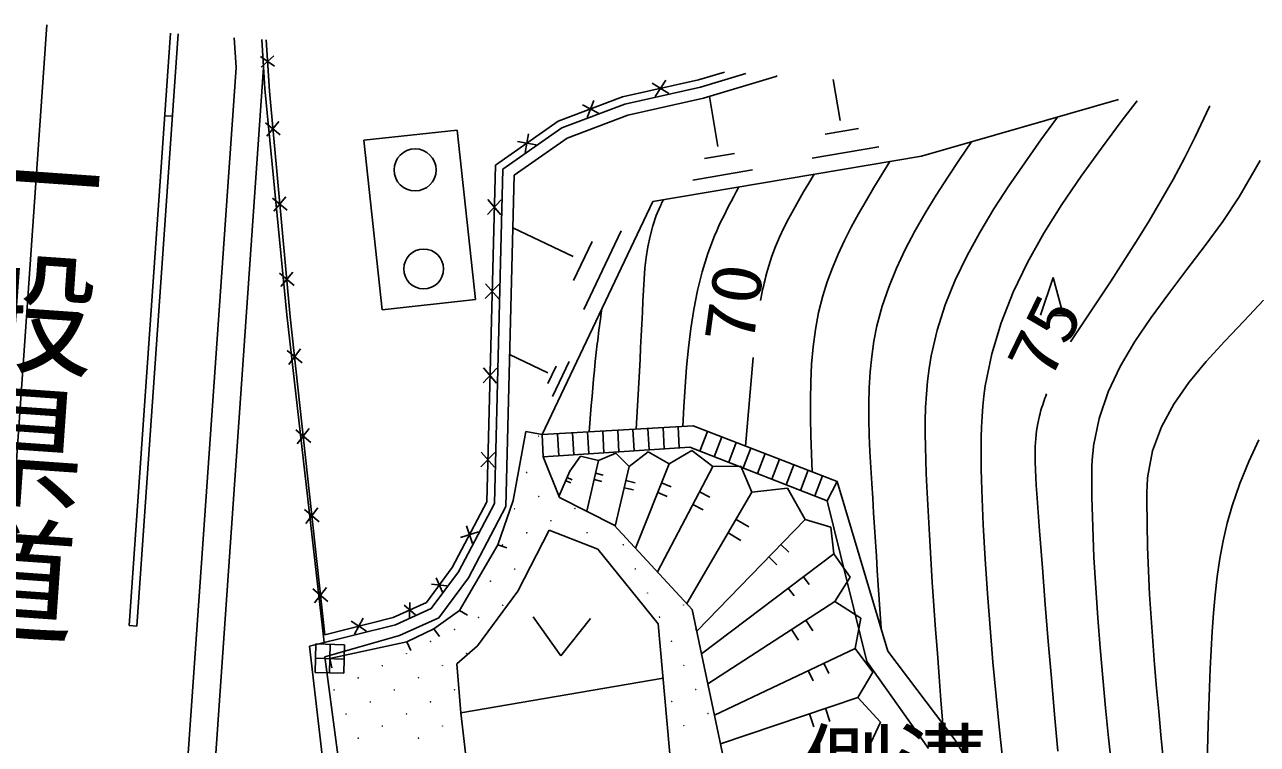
# Model space of a CAD drawing. Units: millimetres, scale not verified. Extents: x 40000 to 680000, y 20000 to 380000.
# Drawn here: x 125156 to 157484, y 318566 to 337428 of the extents above; entities that cross this region are included whole.
import ezdxf
from ezdxf.enums import TextEntityAlignment as Align

# ---------------------------------------------------------------- set-up
doc = ezdxf.new("R2010")
doc.units = ezdxf.units.MM
doc.header["$LTSCALE"] = 1000
doc.layers.add('M-BGD', color=7, linetype='Continuous', lineweight=25)
doc.layers.add('M-STR-HTXT', color=7, linetype='Continuous', lineweight=13)
doc.styles.add('@ＭＳ ゴシック', font='')
doc.styles.add('ＭＳ ゴシック', font='')
doc.styles.get('@ＭＳ ゴシック').set_extended_font_data('@MS Gothic')
doc.styles.get('ＭＳ ゴシック').set_extended_font_data('MS Gothic')

msp = doc.modelspace()

# ---------------------------------------------------------------- linework, layer by layer
at = {"layer": 'M-BGD'}
for p, q in [((122946, 297461), (125737, 337428)), ((127895, 321677), (128979, 337202)), ((128094, 321663), (129178, 337188)), ((130650, 337085), (130701, 336307)), ((131375, 337035), (131459, 335744)), ((131489, 337027), (131576, 335684)), ((131340, 336592), (131710, 336339)), ((131693, 336615), (131358, 336316)), ((128312, 302105), (130701, 336307)), ((129030, 302050), (131422, 336305)), ((140836, 335534), (142828, 335982)), ((141617, 335891), (142047, 335625)), ((141695, 335546), (141969, 335970)), ((142828, 335982), (143509, 336187)), ((146542, 334913), (146361, 335988)), ((132035, 329825), (131459, 335744)), ((131576, 335684), (132122, 329767)), ((139151, 334902), (140836, 335534)), ((139782, 335327), (140204, 335109)), ((139906, 334997), (140080, 335439)), ((143334, 334237), (143113, 335546)), ((148676, 333982), (153841, 335466)), ((129028, 335027), (128828, 335041)), ((131475, 334856), (131859, 334540)), ((131826, 334889), (131507, 334508)), ((136496, 334667), (134050, 334399)), ((136981, 330223), (136496, 334667)), ((137502, 333747), (139151, 334902)), ((147027, 334708), (146151, 334560)), ((134050, 334399), (134536, 329956)), ((138079, 334367), (138573, 334282)), ((138282, 334078), (138371, 334571)), ((148676, 333982), (141632, 332794)), ((143768, 334054), (142984, 333921)), ((147559, 334224), (145807, 333929)), ((137275, 324925), (137502, 333747)), ((144245, 333620), (142675, 333356)), ((131657, 332884), (132041, 332568)), ((132009, 332917), (131689, 332536)), ((137292, 332454), (137655, 332835)), ((137645, 332445), (137302, 332844)), ((138732, 326684), (141632, 332794)), ((139543, 331356), (137960, 332107)), ((140796, 332022), (139820, 329964)), ((140042, 331749), (139554, 330721)), ((131839, 330912), (132223, 330596)), ((132191, 330944), (131872, 330563)), ((152127, 330803), (151797, 329813)), ((152127, 330803), (152397, 329794)), ((137235, 330248), (137598, 330629)), ((137588, 330239), (137245, 330638)), ((134536, 329956), (136981, 330223)), ((133014, 321237), (132035, 329825)), ((133027, 321435), (132122, 329767)), ((152647, 329787), (152147, 329802)), ((132431, 328561), (132040, 328891)), ((132080, 328522), (132391, 328929)), ((138873, 328305), (137874, 328779)), ((139096, 328481), (138878, 328021)), ((139433, 328603), (138997, 327683)), ((144262, 328709), (144058, 326385)), ((137179, 328043), (137542, 328424)), ((137532, 328034), (137189, 328433)), ((132306, 326440), (132617, 326846)), ((138732, 326684), (142688, 326914)), ((138732, 326684), (142688, 326914)), ((141501, 326845), (141534, 326283)), ((141897, 326868), (141929, 326309)), ((142293, 326891), (142325, 326335)), ((142688, 326914), (146462, 325457)), ((132657, 326478), (132266, 326808)), ((137970, 324958), (138302, 326764)), ((138302, 326764), (138732, 326684)), ((138641, 326639), (138631, 326640)), ((138637, 326644), (138636, 326634)), ((138732, 326684), (138754, 326100)), ((139128, 326707), (139162, 326127)), ((139524, 326730), (139557, 326153)), ((139919, 326753), (139953, 326179)), ((140315, 326776), (140348, 326205)), ((140710, 326799), (140743, 326231)), ((141106, 326822), (141139, 326257)), ((143066, 326768), (142866, 326251)), ((143443, 326622), (143243, 326104)), ((137122, 325837), (137485, 326218)), ((137475, 325828), (137132, 326227)), ((138754, 326100), (142604, 326353)), ((140206, 326005), (140662, 326194)), ((140662, 326194), (141011, 325846)), ((141011, 325846), (141512, 326230)), ((141512, 326230), (142059, 325916)), ((142059, 325916), (142654, 326264)), ((142604, 326353), (146206, 324950)), ((142654, 326264), (143204, 325848)), ((143820, 326477), (143620, 325958)), ((144198, 326331), (143997, 325811)), ((138754, 326100), (139179, 325033)), ((139456, 325724), (139737, 326115)), ((139737, 326115), (140206, 326005)), ((140206, 326005), (139898, 324673)), ((142059, 325916), (141174, 323709)), ((144575, 326185), (144374, 325664)), ((144952, 326039), (144751, 325517)), ((145330, 325894), (145127, 325370)), ((138327, 325690), (138317, 325690)), ((138322, 325695), (138321, 325685)), ((139456, 325724), (139167, 325062)), ((139383, 325558), (139515, 325500)), ((140129, 325670), (140328, 325624)), ((141011, 325846), (140642, 324283)), ((143204, 325848), (141752, 323084)), ((143204, 325848), (143941, 325854)), ((143941, 325854), (144229, 325176)), ((145707, 325748), (145504, 325223)), ((146084, 325602), (145881, 325076)), ((139347, 325475), (139479, 325417)), ((140090, 325503), (140290, 325457)), ((140881, 325293), (141125, 325236)), ((140924, 325478), (141168, 325420)), ((141858, 325416), (142111, 325315)), ((144229, 325176), (145166, 325283)), ((145166, 325283), (145625, 324459)), ((146462, 325457), (146206, 324950)), ((146462, 325457), (147796, 321005)), ((136368, 323197), (137275, 324925)), ((137563, 323797), (137970, 324958)), ((138644, 325058), (138634, 325058)), ((138639, 325063), (138638, 325053)), ((139179, 325033), (140614, 324314)), ((141758, 325166), (142010, 325065)), ((144229, 325176), (142519, 322257)), ((142855, 325184), (143125, 325042)), ((146206, 324950), (147244, 320739)), ((132883, 324395), (132492, 324725)), ((132532, 324357), (132843, 324763)), ((138012, 324741), (138002, 324741)), ((138007, 324746), (138006, 324736)), ((139593, 324743), (139583, 324744)), ((139588, 324748), (139588, 324738)), ((142681, 324852), (142951, 324710)), ((136898, 323826), (136746, 324296)), ((138961, 324426), (138951, 324426)), ((138956, 324431), (138956, 324421)), ((140614, 324314), (142663, 322101)), ((145625, 324459), (142784, 321528)), ((143812, 324463), (144149, 324265)), ((145625, 324459), (146299, 324259)), ((146299, 324259), (146374, 323560)), ((136585, 323990), (137058, 324132)), ((138914, 324183), (138094, 322579)), ((138329, 324109), (138319, 324109)), ((138324, 324114), (138324, 324104)), ((138914, 324183), (140191, 323678)), ((139910, 324111), (139900, 324112)), ((139905, 324116), (139905, 324106)), ((143603, 324107), (143941, 323909)), ((136557, 322078), (137563, 323797)), ((137563, 323797), (137799, 323714)), ((137697, 323792), (137687, 323792)), ((137692, 323797), (137692, 323787)), ((140191, 323678), (141774, 321723)), ((140859, 323796), (140849, 323797)), ((140854, 323802), (140854, 323792)), ((144989, 323804), (145198, 323601)), ((146374, 323560), (142909, 320940)), ((144672, 323476), (144881, 323274)), ((146374, 323560), (146805, 322945)), ((135691, 322287), (136368, 323197)), ((138014, 323160), (138004, 323160)), ((138009, 323165), (138009, 323155)), ((141176, 323164), (141166, 323165)), ((141171, 323170), (141171, 323160)), ((145580, 322960), (145733, 322757)), ((133109, 322312), (132718, 322642)), ((132758, 322274), (133069, 322680)), ((135828, 322767), (136231, 322717)), ((136112, 322556), (135948, 322927)), ((137382, 322843), (137372, 322843)), ((137377, 322848), (137377, 322838)), ((145183, 322659), (145336, 322457)), ((146805, 322945), (146404, 322311)), ((138094, 322579), (137033, 321145)), ((141493, 322532), (141483, 322533)), ((141488, 322537), (141488, 322528)), ((146404, 322311), (143076, 320149)), ((146404, 322311), (147082, 321874)), ((134818, 321890), (135691, 322287)), ((135105, 322214), (135405, 321963)), ((135251, 321893), (135259, 322284)), ((135886, 321594), (136557, 322078)), ((136557, 322078), (136773, 321952)), ((137699, 322211), (137689, 322211)), ((137694, 322216), (137694, 322206)), ((142442, 322217), (142432, 322218)), ((142438, 322223), (142437, 322213)), ((142663, 322101), (143888, 316314)), ((127895, 321677), (128094, 321663)), ((133027, 321435), (134818, 321890)), ((133721, 321794), (134124, 321532)), ((133807, 321451), (134037, 321874)), ((137067, 321894), (137057, 321894)), ((137062, 321899), (137062, 321889)), ((138495, 321906), (139214, 320884)), ((139214, 320884), (139994, 321861)), ((141774, 321723), (142249, 316420)), ((141810, 321900), (141800, 321901)), ((141806, 321905), (141805, 321895)), ((145647, 321819), (145827, 321541)), ((147082, 321874), (146940, 321080)), ((135175, 321249), (135886, 321594)), ((135886, 321594), (136033, 321392)), ((136435, 321576), (136425, 321577)), ((136430, 321582), (136430, 321572)), ((142760, 321585), (142750, 321586)), ((142755, 321591), (142754, 321581)), ((145268, 321573), (145449, 321296)), ((132622, 321140), (133026, 317739)), ((132774, 320449), (132796, 321199)), ((132796, 321199), (133546, 321177)), ((133171, 321188), (133149, 320438)), ((133160, 320813), (135175, 321249)), ((133546, 321177), (133523, 320427)), ((135175, 321249), (135284, 321024)), ((135803, 321259), (135793, 321260)), ((135798, 321265), (135798, 321255)), ((137033, 321145), (136489, 320680)), ((142128, 321268), (142118, 321269)), ((142123, 321273), (142122, 321263)), ((146940, 321080), (143249, 319334)), ((146940, 321080), (147399, 320459)), ((132785, 320824), (133535, 320802)), ((133030, 320856), (133428, 317831)), ((133160, 320813), (133213, 320569)), ((135171, 320942), (135161, 320943)), ((135166, 320947), (135166, 320937)), ((136752, 320944), (136742, 320945)), ((136747, 320950), (136747, 320940)), ((147244, 320739), (148858, 318458)), ((147796, 321005), (149559, 318675)), ((133523, 320427), (132774, 320449)), ((134539, 320625), (134529, 320625)), ((134534, 320630), (134534, 320620)), ((136120, 320627), (136110, 320628)), ((136115, 320632), (136115, 320623)), ((136489, 320680), (136596, 319391)), ((142445, 320636), (142435, 320637)), ((142440, 320641), (142440, 320631)), ((145708, 320497), (145835, 320229)), ((146119, 320692), (146246, 320423)), ((147399, 320459), (147003, 319796)), ((133907, 320308), (133897, 320308)), ((133902, 320313), (133902, 320303)), ((135488, 320310), (135478, 320311)), ((135483, 320315), (135483, 320305)), ((136596, 319391), (141901, 320303)), ((133275, 319991), (133265, 319991)), ((133270, 319996), (133270, 319986)), ((134856, 319993), (134846, 319993)), ((134851, 319998), (134851, 319988)), ((136437, 319995), (136427, 319996)), ((136432, 320000), (136432, 319990)), ((142762, 320004), (142752, 320005)), ((142757, 320009), (142757, 319999)), ((147003, 319796), (143409, 318575)), ((147003, 319796), (147602, 319143)), ((134224, 319676), (134214, 319676)), ((134219, 319681), (134219, 319671)), ((135805, 319678), (135795, 319679)), ((135800, 319683), (135800, 319673)), ((142130, 319687), (142120, 319688)), ((142125, 319692), (142125, 319682)), ((146159, 319510), (146276, 319166)), ((133592, 319359), (133582, 319359)), ((133587, 319364), (133587, 319354)), ((135173, 319361), (135163, 319361)), ((135168, 319366), (135168, 319356)), ((136596, 319391), (136772, 317888)), ((143079, 319372), (143069, 319373)), ((143074, 319377), (143074, 319367)), ((145737, 319366), (145854, 319022)), ((147602, 319143), (147229, 318339)), ((134541, 319044), (134531, 319044)), ((134536, 319049), (134536, 319039)), ((136122, 319046), (136112, 319047)), ((136117, 319051), (136117, 319041)), ((142447, 319055), (142437, 319056)), ((142442, 319060), (142442, 319050)), ((133909, 318727), (133899, 318727)), ((133904, 318732), (133904, 318722)), ((135490, 318729), (135480, 318729)), ((135485, 318734), (135485, 318724)), ((149559, 318675), (151949, 314707))]:
    msp.add_line(p, q, dxfattribs=at)
for points in [[(132622, 321140), (134885, 321700), (135821, 322126), (136538, 323090), (137474, 324874), (137699, 333641), (139245, 334723), (140893, 335342), (142879, 335789), (144071, 336148)], [(133030, 320856), (134985, 321416), (136016, 321885), (136793, 322930), (137772, 324796), (137995, 333482), (139386, 334456), (140979, 335054), (142955, 335498), (144859, 336072), (144889, 336091)], [(154331, 335432), (153943, 334926), (153394, 334194), (152861, 333458), (152355, 332714), (151883, 331960), (151455, 331195), (151078, 330414), (150763, 329617), (150517, 328800), (150349, 327962), (150313, 327695), (150286, 327426), (150265, 327155), (150251, 326882), (150243, 326608), (150239, 326334), (150239, 326058), (150243, 325782), (150250, 325506), (150258, 325230), (150295, 324322), (150344, 323418), (150404, 322517), (150474, 321619), (150551, 320722), (150635, 319828), (150725, 318935), (150819, 318043)], [(156237, 335299), (156228, 335279), (155856, 334486), (155572, 333926), (155274, 333374), (154964, 332828), (154643, 332287), (154313, 331751), (153976, 331219), (153633, 330690), (153285, 330163), (152934, 329638), (152582, 329113)], [(149235, 319105), (149187, 319722), (149139, 320339), (149092, 320956), (149046, 321575), (149002, 322194), (148960, 322815), (148919, 323437), (148882, 324061), (148847, 324688), (148815, 325316), (148800, 325664), (148786, 326012), (148777, 326360), (148773, 326707), (148775, 327053), (148785, 327397), (148804, 327740), (148833, 328080), (148875, 328416), (148929, 328749), (149085, 329424), (149297, 330083), (149558, 330728), (149861, 331362), (150202, 331985), (150573, 332599), (150969, 333207), (151383, 333810), (151810, 334409), (152243, 335006)], [(149985, 334358), (149673, 333894), (149365, 333428), (149065, 332960), (148776, 332489), (148504, 332014), (148250, 331534), (148020, 331047), (147817, 330552), (147646, 330049), (147509, 329536), (147430, 329137), (147372, 328734), (147332, 328325), (147307, 327913), (147297, 327497), (147298, 327080), (147308, 326661), (147325, 326241), (147347, 325821), (147372, 325403), (147396, 325019), (147419, 324637), (147443, 324255), (147467, 323875), (147492, 323496), (147516, 323118), (147541, 322740), (147566, 322362), (147591, 321985), (147615, 321608)], [(147843, 333842), (147633, 333500), (147425, 333157), (147222, 332812), (147024, 332466), (146835, 332118), (146657, 331767), (146491, 331412), (146340, 331054), (146205, 330691), (146089, 330323), (145979, 329884), (145895, 329437), (145834, 328984), (145794, 328526), (145770, 328063), (145761, 327597), (145764, 327127), (145776, 326655), (145793, 326181), (145813, 325707)], [(157555, 333866), (157011, 332917), (156578, 332271), (156115, 331637), (155637, 331010), (155160, 330385), (154700, 329756), (154271, 329120), (153890, 328470), (153573, 327801), (153333, 327109), (153188, 326388), (153174, 326257), (153162, 326126), (153153, 325994), (153147, 325862), (153143, 325728), (153141, 325595), (153140, 325461), (153141, 325326), (153143, 325192), (153145, 325057), (153167, 324259), (153200, 323464), (153245, 322672), (153299, 321882), (153361, 321094), (153430, 320307), (153505, 319521), (153583, 318736), (153665, 317950)], [(145865, 333508), (145724, 333276), (145585, 333043), (145449, 332810), (145316, 332575), (145188, 332338), (145067, 332099), (144953, 331857), (144848, 331612), (144753, 331363), (144670, 331110), (144643, 331020), (144618, 330930), (144594, 330839), (144572, 330748), (144550, 330657), (144529, 330565), (144509, 330474), (144489, 330382), (144469, 330290), (144450, 330197)], [(143887, 333175), (143819, 333049), (143751, 332922), (143684, 332795), (143618, 332668), (143552, 332541), (143488, 332413), (143426, 332285), (143365, 332156), (143307, 332027), (143250, 331897), (143072, 331428), (142924, 330949), (142802, 330461), (142704, 329967), (142625, 329465), (142564, 328958), (142515, 328447), (142477, 327933), (142445, 327416), (142417, 326898)], [(141189, 326827), (141207, 327130), (141225, 327434), (141243, 327738), (141260, 328043), (141277, 328348), (141294, 328654), (141310, 328961), (141326, 329269), (141341, 329578), (141355, 329889), (141367, 330177), (141382, 330466), (141400, 330755), (141424, 331042), (141457, 331327), (141501, 331609), (141557, 331886), (141630, 332159), (141720, 332425), (141831, 332684), (141838, 332700), (141846, 332716), (141854, 332731), (141861, 332747), (141869, 332763), (141877, 332778), (141885, 332794), (141893, 332810), (141901, 332825), (141908, 332841)], [(155044, 317925), (154957, 318817), (154899, 319429), (154843, 320042), (154790, 320655), (154741, 321268), (154697, 321882), (154659, 322497), (154628, 323114), (154606, 323731), (154591, 324350), (154587, 324970), (154587, 325034), (154587, 325097), (154588, 325161), (154589, 325224), (154591, 325287), (154593, 325351), (154596, 325413), (154599, 325476), (154604, 325539), (154609, 325601), (154734, 326262), (154967, 326885), (155290, 327478), (155687, 328046), (156138, 328596), (156627, 329135), (157134, 329668), (157643, 330203)], [(139961, 326755), (139979, 326986), (139997, 327218), (140015, 327449), (140035, 327680), (140054, 327910), (140075, 328141), (140097, 328372), (140121, 328602), (140146, 328833), (140173, 329063), (140184, 329154), (140195, 329244), (140207, 329335), (140218, 329426), (140230, 329517), (140242, 329607), (140255, 329698), (140267, 329789), (140279, 329879), (140292, 329970)], [(151955, 327750), (151934, 327693), (151914, 327636), (151894, 327579), (151874, 327521), (151855, 327464), (151836, 327406), (151818, 327349), (151801, 327291), (151785, 327233), (151769, 327175), (151726, 326978), (151694, 326779), (151672, 326578), (151660, 326375), (151655, 326172), (151656, 325967), (151663, 325762), (151673, 325556), (151687, 325349), (151701, 325143), (151773, 324166), (151846, 323194), (151923, 322227), (152002, 321263), (152083, 320302), (152168, 319344), (152256, 318386)], [(156166, 318084), (156192, 319071), (156227, 320056), (156247, 320547), (156269, 321036), (156297, 321523), (156331, 322007), (156375, 322488), (156431, 322964), (156502, 323436), (156589, 323902), (156695, 324363), (156821, 324817), (157022, 325403), (157257, 325980), (157521, 326547)]]:
    msp.add_lwpolyline(points, dxfattribs=at)
for centre, radius in [((135396, 333621), 552), ((135620, 331025), 521)]:
    msp.add_circle(centre, radius, dxfattribs=at)

# ---------------------------------------------------------------- texts
at = {"layer": 'M-BGD', "style": '@ＭＳ ゴシック'}
msp.add_text('一般県道\u3000美祢菊川線', height=2566, rotation=266.006, dxfattribs=at).set_placement((124358, 317685), align=Align.MIDDLE_CENTER)
at = {"layer": 'M-BGD', "style": 'ＭＳ ゴシック', "width": 1.15}
for s, rotation, p in [('70', 82.181, (144649, 328957)), ('75', 64.076, (152393, 327869))]:
    msp.add_text(s, height=1320, rotation=rotation, dxfattribs=at).set_placement(p, align=Align.BOTTOM_LEFT)
at = {"layer": 'M-STR-HTXT', "style": 'ＭＳ ゴシック'}
msp.add_text('側溝', height=1833, dxfattribs=at).set_placement((147961, 316485), align=Align.BOTTOM_CENTER)

doc.saveas('drawing.dxf')
